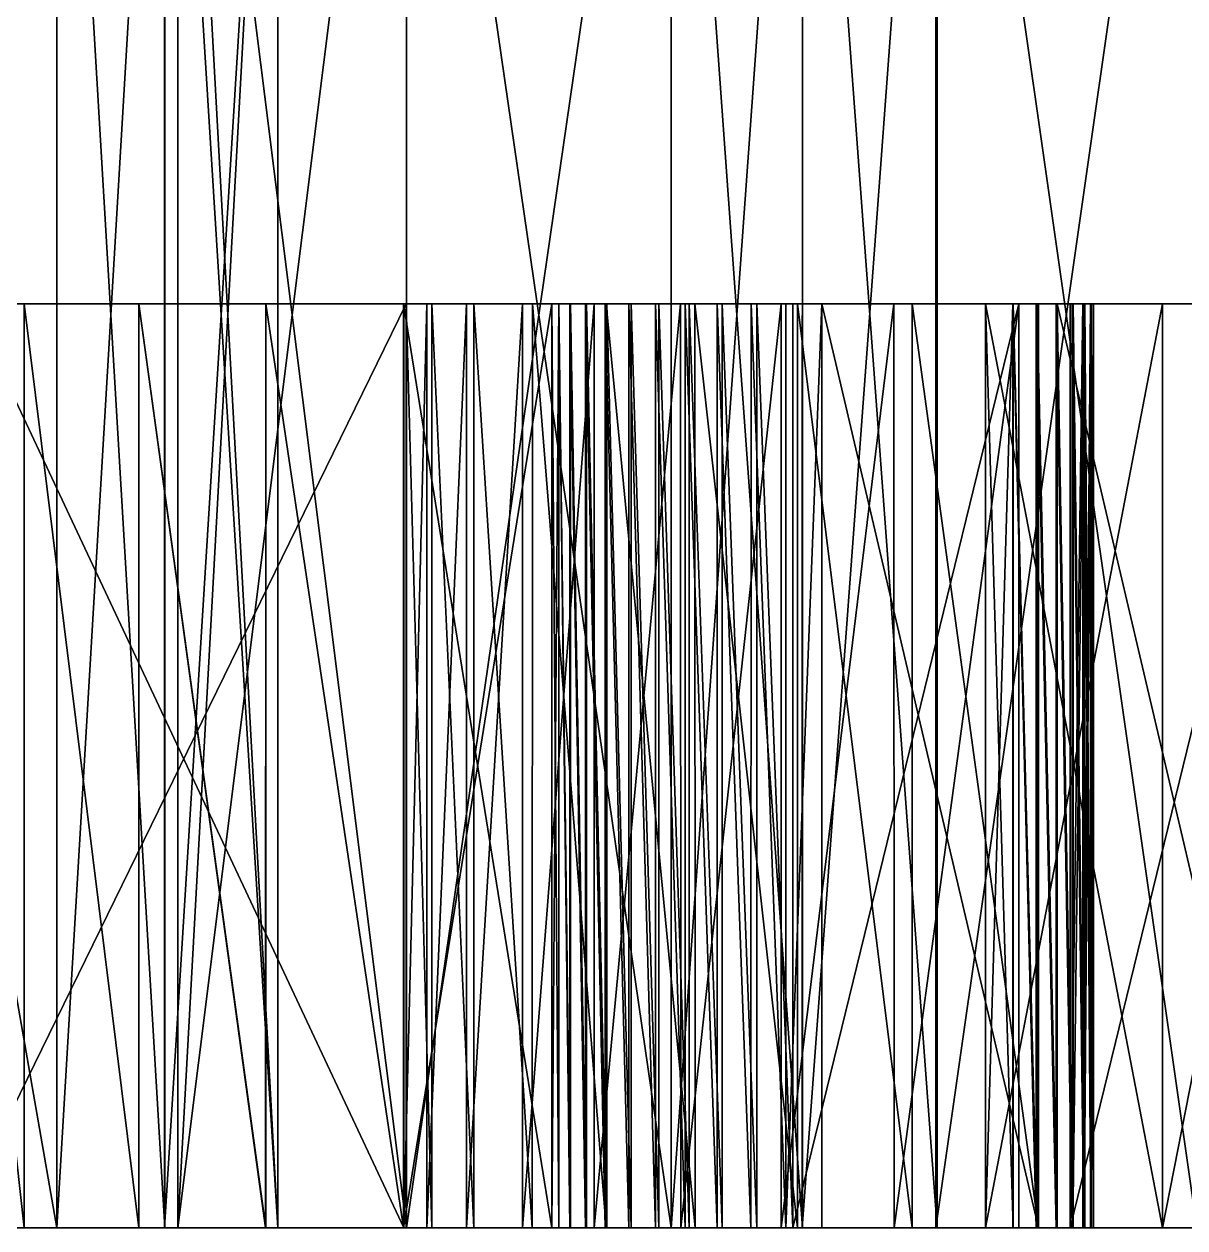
# Model space of a CAD drawing. Extents: x -30.4 to 30.4, y 0 to 22.5.
# Drawn here: x -17.34 to -6.66, y 0 to 11.07 of the extents above; entities that cross this region are included whole.
import ezdxf

# ---------------------------------------------------------------- set-up
doc = ezdxf.new("R2010")
doc.units = 0

msp = doc.modelspace()

# ---------------------------------------------------------------- linework, layer by layer
for points in [[(-19.968679, 16.799999, -18.956947), (-17.036482, 0, -17.607052), (-19.968679, 0, -18.956947)], [(-19.968679, 16.799999, -18.956947), (-17.036482, 16.799999, -17.607052), (-17.036482, 0, -17.607052)], [(-17.036482, 16.799999, 17.607052), (-19.968679, 0, 18.956947), (-17.036482, 0, 17.607052)], [(-19.968679, 16.799999, 18.956947), (-19.968679, 0, 18.956947), (-17.036482, 16.799999, 17.607052)], [(-16.04336, 16.799999, -18.516497), (-16.046408, 0, -18.513853), (-17.036482, 0, -17.607052)], [(-17.036482, 16.799999, -17.607052), (-16.04336, 16.799999, -18.516497), (-17.036482, 0, -17.607052)], [(-17.036482, 16.799999, 17.607052), (-17.036482, 0, 17.607052), (-16.041819, 0, 18.51783)], [(-16.044302, 16.799999, 18.515678), (-17.036482, 16.799999, 17.607052), (-16.041819, 0, 18.51783)], [(-15.003294, 16.799999, -19.36882), (-15.003294, 0, -19.36882), (-16.046408, 0, -18.513853)], [(-16.04336, 16.799999, -18.516497), (-15.003294, 16.799999, -19.36882), (-16.046408, 0, -18.513853)], [(-16.044302, 16.799999, 18.515678), (-16.041819, 0, 18.51783), (-15.003294, 0, 19.36882)], [(-15.003294, 16.799999, 19.36882), (-16.044302, 16.799999, 18.515678), (-15.003294, 0, 19.36882)], [(-15.922153, 16.799999, -22.463282), (-13.819018, 0, -23.814884), (-15.922153, 0, -22.463282)], [(-15.922153, 16.799999, -22.463282), (-13.819018, 16.799999, -23.814884), (-13.819018, 0, -23.814884)], [(-15.003294, 16.799999, -19.36882), (-15.922153, 0, -22.463282), (-15.003294, 0, -19.36882)], [(-15.922153, 16.799999, -22.463282), (-15.922153, 0, -22.463282), (-15.003294, 16.799999, -19.36882)], [(-15.922153, 16.799999, 22.463282), (-15.003294, 0, 19.36882), (-15.922153, 0, 22.463282)], [(-15.922153, 16.799999, 22.463282), (-15.003294, 16.799999, 19.36882), (-15.003294, 0, 19.36882)], [(-13.819018, 16.799999, 23.814884), (-15.922153, 0, 22.463282), (-13.819018, 0, 23.814884)], [(-13.819018, 16.799999, 23.814884), (-15.922153, 16.799999, 22.463282), (-15.922153, 0, 22.463282)], [(-13.819018, 16.799999, -23.814884), (-11.385904, 0, -21.693575), (-13.819018, 0, -23.814884)], [(-13.819018, 16.799999, -23.814884), (-11.385904, 16.799999, -21.693575), (-11.385904, 0, -21.693575)], [(-11.385904, 16.799999, 21.693575), (-13.819018, 0, 23.814884), (-11.385904, 0, 21.693575)], [(-13.819018, 16.799999, 23.814884), (-13.819018, 0, 23.814884), (-11.385904, 16.799999, 21.693575)], [(-10.176687, 16.799999, -22.286432), (-10.180468, 0, -22.284704), (-11.385904, 0, -21.693575)], [(-11.385904, 16.799999, -21.693575), (-10.176687, 16.799999, -22.286432), (-11.385904, 0, -21.693575)], [(-11.385904, 16.799999, 21.693575), (-11.385904, 0, 21.693575), (-10.174953, 0, 22.287224)], [(-10.177823, 16.799999, 22.285913), (-11.385904, 16.799999, 21.693575), (-10.174953, 0, 22.287224)], [(-8.938728, 16.799999, -22.811163), (-8.938728, 0, -22.811163), (-10.180468, 0, -22.284704)], [(-10.176687, 16.799999, -22.286432), (-8.938728, 16.799999, -22.811163), (-10.180468, 0, -22.284704)], [(-10.177823, 16.799999, 22.285913), (-10.174953, 0, 22.287224), (-8.938728, 0, 22.811163)], [(-8.938728, 16.799999, 22.811163), (-10.177823, 16.799999, 22.285913), (-8.938728, 0, 22.811163)], [(-8.948556, 16.799999, -26.03915), (-6.549823, 0, -26.743481), (-8.948556, 0, -26.03915)], [(-8.948556, 16.799999, -26.03915), (-6.549823, 16.799999, -26.743481), (-6.549823, 0, -26.743481)], [(-8.938728, 16.799999, -22.811163), (-8.948556, 0, -26.03915), (-8.938728, 0, -22.811163)], [(-8.948556, 16.799999, -26.03915), (-8.948556, 0, -26.03915), (-8.938728, 16.799999, -22.811163)], [(-8.948556, 16.799999, 26.03915), (-8.938728, 0, 22.811163), (-8.948556, 0, 26.03915)], [(-8.948556, 16.799999, 26.03915), (-8.938728, 16.799999, 22.811163), (-8.938728, 0, 22.811163)], [(-6.549823, 16.799999, 26.743481), (-8.948556, 0, 26.03915), (-6.549823, 0, 26.743481)], [(-6.549823, 16.799999, 26.743481), (-8.948556, 16.799999, 26.03915), (-8.948556, 0, 26.03915)], [(-20.71138, 8.5, -4.030885), (-13.267829, 8.5, -4.143723), (-13.631833, 8.5, -2.716295)], [(-20.013428, 8.5, -2.499795), (-20.71138, 8.5, -4.030885), (-13.631833, 8.5, -2.716295)], [(-20.71138, 8.5, -4.030885), (-20.307924, 8.5, -5.726514), (-13.267829, 8.5, -4.143723)], [(-20.307924, 8.5, -5.726514), (-12.75219, 8.5, -5.530843), (-13.267829, 8.5, -4.143723)], [(-20.307924, 8.5, -5.726514), (-12.093169, 8.5, -6.852567), (-12.75219, 8.5, -5.530843)], [(-20.307924, 8.5, -5.726514), (-19.763351, 8.5, -7.390268), (-12.093169, 8.5, -6.852567)], [(-20.307915, 8.5, 5.726555), (-17.980104, 8.5, 1.473101), (-13.821721, 8.5, 1.473101)], [(-19.763359, 8.5, 7.390254), (-20.307915, 8.5, 5.726555), (-13.821721, 8.5, 1.473101)], [(-19.686216, 8.5, -2.480158), (-20.013428, 8.5, -2.499795), (-13.631833, 8.5, -2.716295)], [(-19.084015, 8.5, 9.000179), (-19.763359, 8.5, 7.390254), (-13.821721, 8.5, 1.473101)], [(-19.763351, 8.5, -7.390268), (-11.298, 8.5, -8.097144), (-12.093169, 8.5, -6.852567)], [(-19.763351, 8.5, -7.390268), (-19.084019, 8.5, -9.000177), (-11.298, 8.5, -8.097144)], [(-19.362436, 8.5, -2.417206), (-19.686216, 8.5, -2.480158), (-13.631833, 8.5, -2.716295)], [(-19.362436, 8.5, -2.417206), (-13.631833, 8.5, -2.716295), (-13.843681, 8.5, -1.25)], [(-19.051735, 8.5, -2.313044), (-19.362436, 8.5, -2.417206), (-13.843681, 8.5, -1.25)], [(-19.084019, 8.5, -9.000177), (-10.37305, 8.5, -9.252328), (-11.298, 8.5, -8.097144)], [(-19.084019, 8.5, -9.000177), (-18.273149, 8.5, -10.549977), (-10.37305, 8.5, -9.252328)], [(-18.273123, 8.5, 10.550023), (-19.084015, 8.5, 9.000179), (-13.821721, 8.5, 1.473101)], [(-18.755447, 8.5, -2.168118), (-19.051735, 8.5, -2.313044), (-13.843681, 8.5, -1.25)], [(-18.482515, 8.5, -1.986554), (-18.755447, 8.5, -2.168118), (-13.843681, 8.5, -1.25)], [(-18.234337, 8.5, -1.769837), (-18.482515, 8.5, -1.986554), (-13.843681, 8.5, -1.25)], [(-18.273149, 8.5, -10.549977), (-17.337257, 0, -12.02613), (-17.336391, 8.5, -12.027152)], [(-18.273149, 8.5, -10.549977), (-9.335594, 8.5, -10.298146), (-10.37305, 8.5, -9.252328)], [(-18.273149, 8.5, -10.549977), (-8.186604, 8.5, -11.233411), (-9.335594, 8.5, -10.298146)], [(-18.273149, 8.5, -10.549977), (-17.336391, 8.5, -12.027152), (-8.186604, 8.5, -11.233411)], [(-17.336391, 8.5, 12.027157), (-17.337334, 0, 12.026021), (-18.273123, 8.5, 10.550023)], [(-18.273123, 8.5, 10.550023), (-13.586253, 8.5, 2.935788), (-13.199276, 8.5, 4.357161)], [(-17.336391, 8.5, 12.027157), (-18.273123, 8.5, 10.550023), (-13.199276, 8.5, 4.357161)], [(-18.273123, 8.5, 10.550023), (-13.821721, 8.5, 1.473101), (-13.586253, 8.5, 2.935788)], [(-18.019039, 8.5, -1.524779), (-18.234337, 8.5, -1.769837), (-13.843681, 8.5, -1.25)], [(-18.019039, 8.5, -1.524779), (-13.843681, 8.5, -1.25), (-17.834936, 8.5, -1.25)], [(-13.821721, 8.5, 1.473101), (-17.980104, 0, 1.473101), (-13.821721, 0, 1.473101)], [(-17.980104, 8.5, 1.473101), (-17.980104, 0, 1.473101), (-13.821721, 8.5, 1.473101)], [(-17.834936, 8.5, -1.25), (-13.843681, 0, -1.25), (-17.834936, 0, -1.25)], [(-13.843681, 8.5, -1.25), (-13.843681, 0, -1.25), (-17.834936, 8.5, -1.25)], [(-17.336391, 8.5, 12.027157), (-16.28163, 0, 13.420804), (-17.337334, 0, 12.026021)], [(-17.336391, 8.5, -12.027152), (-17.337257, 0, -12.02613), (-16.281509, 0, -13.420951)], [(-17.336391, 8.5, -12.027152), (-16.281509, 0, -13.420951), (-16.281828, 8.5, -13.420444)], [(-16.281836, 8.5, 13.42043), (-16.28163, 0, 13.420804), (-17.336391, 8.5, 12.027157)], [(-17.336391, 8.5, -12.027152), (-16.281828, 8.5, -13.420444), (-8.186604, 8.5, -11.233411)], [(-17.336391, 8.5, 12.027157), (-13.199276, 8.5, 4.357161), (-12.661332, 8.5, 5.735784)], [(-16.281836, 8.5, 13.42043), (-17.336391, 8.5, 12.027157), (-12.661332, 8.5, 5.735784)], [(-16.281836, 8.5, 13.42043), (-15.114572, 0, 14.722585), (-16.28163, 0, 13.420804)], [(-15.113269, 8.5, 14.723922), (-15.114572, 0, 14.722585), (-16.281836, 8.5, 13.42043)], [(-16.281836, 8.5, 13.42043), (-12.661332, 8.5, 5.735784), (-11.981082, 8.5, 7.046708)], [(-15.113269, 8.5, 14.723922), (-16.281836, 8.5, 13.42043), (-11.981082, 8.5, 7.046708)], [(-16.281828, 8.5, -13.420444), (-16.281509, 0, -13.420951), (-15.114443, 0, -14.722715)], [(-16.281828, 8.5, -13.420444), (-15.114443, 0, -14.722715), (-15.1133, 8.5, -14.723892)], [(-16.281828, 8.5, -13.420444), (-15.1133, 8.5, -14.723892), (-8.186604, 8.5, -11.233411)], [(-15.113269, 8.5, 14.723922), (-13.845968, 0, 15.921664), (-15.114572, 0, 14.722585)], [(-15.1133, 8.5, -14.723892), (-15.114443, 0, -14.722715), (-13.845879, 0, -15.921744)], [(-15.1133, 8.5, -14.723892), (-13.845879, 0, -15.921744), (-13.846571, 8.5, -15.921106)], [(-15.1133, 8.5, -14.723892), (-10.265796, 8.5, -14.834678), (-8.186604, 8.5, -11.233411)], [(-15.1133, 8.5, -14.723892), (-10.597314, 8.5, -14.893022), (-10.265796, 8.5, -14.834678)], [(-15.1133, 8.5, -14.723892), (-13.846571, 8.5, -15.921106), (-10.597314, 8.5, -14.893022)], [(-13.846539, 8.5, 15.921139), (-13.845968, 0, 15.921664), (-15.113269, 8.5, 14.723922)], [(-15.113269, 8.5, 14.723922), (-11.165945, 8.5, 8.278298), (-10.222485, 8.5, 9.418415)], [(-13.846539, 8.5, 15.921139), (-15.113269, 8.5, 14.723922), (-10.222485, 8.5, 9.418415)], [(-15.113269, 8.5, 14.723922), (-11.981082, 8.5, 7.046708), (-11.165945, 8.5, 8.278298)], [(-13.846571, 8.5, -15.921106), (-13.845879, 0, -15.921744), (-12.480989, 0, -17.012787)], [(-13.846571, 8.5, -15.921106), (-12.480989, 0, -17.012787), (-12.480989, 8.5, -17.012787)], [(-13.846571, 8.5, -15.921106), (-10.914713, 8.5, -14.993922), (-10.597314, 8.5, -14.893022)], [(-13.846571, 8.5, -15.921106), (-11.218392, 8.5, -15.137569), (-10.914713, 8.5, -14.993922)], [(-13.846571, 8.5, -15.921106), (-11.498767, 8.5, -15.319752), (-11.218392, 8.5, -15.137569)], [(-13.846571, 8.5, -15.921106), (-11.753096, 8.5, -15.53819), (-11.498767, 8.5, -15.319752)], [(-13.846571, 8.5, -15.921106), (-11.975714, 8.5, -15.788893), (-11.753096, 8.5, -15.53819)], [(-13.846571, 8.5, -15.921106), (-12.162473, 8.5, -16.066137), (-11.975714, 8.5, -15.788893)], [(-13.846571, 8.5, -15.921106), (-12.31103, 8.5, -16.367172), (-12.162473, 8.5, -16.066137)], [(-13.846571, 8.5, -15.921106), (-12.417138, 8.5, -16.68259), (-12.31103, 8.5, -16.367172)], [(-13.846571, 8.5, -15.921106), (-12.480989, 8.5, -17.012787), (-12.417138, 8.5, -16.68259)], [(-12.480989, 8.5, 17.012787), (-13.845968, 0, 15.921664), (-13.846539, 8.5, 15.921139)], [(-13.846539, 8.5, 15.921139), (-10.222485, 8.5, 9.418415), (-9.168297, 8.5, 10.447366)], [(-12.171599, 8.5, 16.082239), (-13.846539, 8.5, 15.921139), (-9.168297, 8.5, 10.447366)], [(-12.418506, 8.5, 16.688049), (-12.480989, 8.5, 17.012787), (-13.846539, 8.5, 15.921139)], [(-12.315713, 8.5, 16.37851), (-12.418506, 8.5, 16.688049), (-13.846539, 8.5, 15.921139)], [(-12.171599, 8.5, 16.082239), (-12.315713, 8.5, 16.37851), (-13.846539, 8.5, 15.921139)], [(-12.480989, 8.5, 17.012787), (-12.480989, 0, 17.012787), (-13.845968, 0, 15.921664)], [(-13.631833, 8.5, -2.716295), (-13.63238, 0, -2.714238), (-13.843681, 0, -1.25)], [(-13.631833, 8.5, -2.716295), (-13.843681, 0, -1.25), (-13.843681, 8.5, -1.25)], [(-13.821721, 8.5, 1.473101), (-13.821721, 0, 1.473101), (-13.586833, 0, 2.933741)], [(-13.821721, 8.5, 1.473101), (-13.586833, 0, 2.933741), (-13.586253, 8.5, 2.935788)], [(-13.267829, 8.5, -4.143723), (-13.26753, 0, -4.144754), (-13.63238, 0, -2.714238)], [(-13.267829, 8.5, -4.143723), (-13.63238, 0, -2.714238), (-13.631833, 8.5, -2.716295)], [(-13.586253, 8.5, 2.935788), (-13.586833, 0, 2.933741), (-13.19896, 0, 4.358186)], [(-13.586253, 8.5, 2.935788), (-13.19896, 0, 4.358186), (-13.199276, 8.5, 4.357161)], [(-12.75219, 8.5, -5.530843), (-13.26753, 0, -4.144754), (-13.267829, 8.5, -4.143723)], [(-12.75219, 8.5, -5.530843), (-12.752789, 0, -5.529405), (-13.26753, 0, -4.144754)], [(-13.199276, 8.5, 4.357161), (-13.19896, 0, 4.358186), (-12.661955, 0, 5.734355)], [(-13.199276, 8.5, 4.357161), (-12.661955, 0, 5.734355), (-12.661332, 8.5, 5.735784)], [(-12.093169, 8.5, -6.852567), (-12.093407, 0, -6.852702), (-12.752789, 0, -5.529405)], [(-12.093169, 8.5, -6.852567), (-12.752789, 0, -5.529405), (-12.75219, 8.5, -5.530843)], [(-12.661332, 8.5, 5.735784), (-12.661955, 0, 5.734355), (-11.981317, 0, 7.046846)], [(-12.661332, 8.5, 5.735784), (-11.981317, 0, 7.046846), (-11.981082, 8.5, 7.046708)], [(-12.480989, 8.5, -17.012787), (-12.480989, 0, -17.012787), (-12.41714, 0, -16.682596)], [(-12.480989, 8.5, -17.012787), (-12.41714, 0, -16.682596), (-12.417138, 8.5, -16.68259)], [(-12.418506, 8.5, 16.688049), (-12.418577, 0, 16.688303), (-12.480989, 0, 17.012787)], [(-12.418506, 8.5, 16.688049), (-12.480989, 0, 17.012787), (-12.480989, 8.5, 17.012787)], [(-12.418506, 8.5, 16.688049), (-12.315895, 0, 16.37896), (-12.418577, 0, 16.688303)], [(-12.315713, 8.5, 16.37851), (-12.315895, 0, 16.37896), (-12.418506, 8.5, 16.688049)], [(-12.417138, 8.5, -16.68259), (-12.41714, 0, -16.682596), (-12.311032, 0, -16.367178)], [(-12.417138, 8.5, -16.68259), (-12.311032, 0, -16.367178), (-12.31103, 8.5, -16.367172)], [(-12.315713, 8.5, 16.37851), (-12.171953, 0, 16.082844), (-12.315895, 0, 16.37896)], [(-12.171599, 8.5, 16.082239), (-12.171953, 0, 16.082844), (-12.315713, 8.5, 16.37851)], [(-12.31103, 8.5, -16.367172), (-12.311032, 0, -16.367178), (-12.162473, 0, -16.066139)], [(-12.31103, 8.5, -16.367172), (-12.162473, 0, -16.066139), (-12.162473, 8.5, -16.066137)], [(-12.171599, 8.5, 16.082239), (-11.991467, 0, 15.809327), (-12.171953, 0, 16.082844)], [(-11.990988, 8.5, 15.808684), (-11.991467, 0, 15.809327), (-12.171599, 8.5, 16.082239)], [(-11.990988, 8.5, 15.808684), (-12.171599, 8.5, 16.082239), (-9.168297, 8.5, 10.447366)], [(-12.162473, 8.5, -16.066137), (-12.162473, 0, -16.066139), (-11.975713, 0, -15.788891)], [(-12.162473, 8.5, -16.066137), (-11.975713, 0, -15.788891), (-11.975714, 8.5, -15.788893)], [(-11.298, 8.5, -8.097144), (-11.297075, 0, -8.098397), (-12.093407, 0, -6.852702)], [(-11.298, 8.5, -8.097144), (-12.093407, 0, -6.852702), (-12.093169, 8.5, -6.852567)], [(-11.990988, 8.5, 15.808684), (-11.775105, 0, 15.560294), (-11.991467, 0, 15.809327)], [(-11.774579, 8.5, 15.559758), (-11.775105, 0, 15.560294), (-11.990988, 8.5, 15.808684)], [(-11.774579, 8.5, 15.559758), (-11.990988, 8.5, 15.808684), (-9.168297, 8.5, 10.447366)], [(-11.981082, 8.5, 7.046708), (-11.981317, 0, 7.046846), (-11.165, 0, 8.279537)], [(-11.981082, 8.5, 7.046708), (-11.165, 0, 8.279537), (-11.165945, 8.5, 8.278298)], [(-11.975714, 8.5, -15.788893), (-11.975713, 0, -15.788891), (-11.753093, 0, -15.538188)], [(-11.975714, 8.5, -15.788893), (-11.753093, 0, -15.538188), (-11.753096, 8.5, -15.53819)], [(-11.774579, 8.5, 15.559758), (-11.529568, 0, 15.343187), (-11.775105, 0, 15.560294)], [(-11.529022, 8.5, 15.342765), (-11.529568, 0, 15.343187), (-11.774579, 8.5, 15.559758)], [(-11.774579, 8.5, 15.559758), (-9.168297, 8.5, 10.447366), (-8.004373, 8.5, 11.363979)], [(-11.529022, 8.5, 15.342765), (-11.774579, 8.5, 15.559758), (-8.004373, 8.5, 11.363979)], [(-11.753096, 8.5, -15.53819), (-11.753093, 0, -15.538188), (-11.498764, 0, -15.31975)], [(-11.753096, 8.5, -15.53819), (-11.498764, 0, -15.31975), (-11.498767, 8.5, -15.319752)], [(-11.529022, 8.5, 15.342765), (-11.255909, 0, 15.158947), (-11.529568, 0, 15.343187)], [(-11.255369, 8.5, 15.158635), (-11.255909, 0, 15.158947), (-11.529022, 8.5, 15.342765)], [(-11.255369, 8.5, 15.158635), (-11.529022, 8.5, 15.342765), (-8.004373, 8.5, 11.363979)], [(-11.498767, 8.5, -15.319752), (-11.498764, 0, -15.31975), (-11.21839, 0, -15.137568)], [(-11.498767, 8.5, -15.319752), (-11.21839, 0, -15.137568), (-11.218392, 8.5, -15.137569)], [(-10.37305, 8.5, -9.252328), (-11.297075, 0, -8.098397), (-11.298, 8.5, -8.097144)], [(-10.37305, 8.5, -9.252328), (-10.37378, 0, -9.251542), (-11.297075, 0, -8.098397)], [(-11.255369, 8.5, 15.158635), (-10.962151, 0, 15.013254), (-11.255909, 0, 15.158947)], [(-10.961664, 8.5, 15.013052), (-10.962151, 0, 15.013254), (-11.255369, 8.5, 15.158635)], [(-10.961664, 8.5, 15.013052), (-11.255369, 8.5, 15.158635), (-8.004373, 8.5, 11.363979)], [(-11.218392, 8.5, -15.137569), (-11.21839, 0, -15.137568), (-10.91471, 0, -14.993921)], [(-11.218392, 8.5, -15.137569), (-10.91471, 0, -14.993921), (-10.914713, 8.5, -14.993922)], [(-11.165945, 8.5, 8.278298), (-11.165, 0, 8.279537), (-10.223228, 0, 9.417642)], [(-11.165945, 8.5, 8.278298), (-10.223228, 0, 9.417642), (-10.222485, 8.5, 9.418415)], [(-10.961664, 8.5, 15.013052), (-10.650277, 0, 14.906583), (-10.962151, 0, 15.013254)], [(-10.649893, 8.5, 14.906481), (-10.650277, 0, 14.906583), (-10.961664, 8.5, 15.013052)], [(-10.649893, 8.5, 14.906481), (-10.961664, 8.5, 15.013052), (-8.004373, 8.5, 11.363979)], [(-10.914713, 8.5, -14.993922), (-10.91471, 0, -14.993921), (-10.597313, 0, -14.893021)], [(-10.914713, 8.5, -14.993922), (-10.597313, 0, -14.893021), (-10.597314, 8.5, -14.893022)], [(-10.649893, 8.5, 14.906481), (-10.330238, 0, 14.842591), (-10.650277, 0, 14.906583)], [(-10.330017, 8.5, 14.842555), (-10.330238, 0, 14.842591), (-10.649893, 8.5, 14.906481)], [(-10.330017, 8.5, 14.842555), (-10.649893, 8.5, 14.906481), (-8.004373, 8.5, 11.363979)], [(-10.597314, 8.5, -14.893022), (-10.597313, 0, -14.893021), (-10.265796, 0, -14.834678)], [(-10.597314, 8.5, -14.893022), (-10.265796, 0, -14.834678), (-10.265796, 8.5, -14.834678)], [(-9.335594, 8.5, -10.298146), (-9.33411, 0, -10.299672), (-10.37378, 0, -9.251542)], [(-9.335594, 8.5, -10.298146), (-10.37378, 0, -9.251542), (-10.37305, 8.5, -9.252328)], [(-10, 8.5, 14.820508), (-10, 0, 14.820508), (-10.330238, 0, 14.842591)], [(-10.330017, 8.5, 14.842555), (-10, 8.5, 14.820508), (-10.330238, 0, 14.842591)], [(-10.330017, 8.5, 14.842555), (-8.004373, 8.5, 11.363979), (-10, 8.5, 14.820508)], [(-8.186604, 8.5, -11.233411), (-10.265796, 0, -14.834678), (-8.186604, 0, -11.233411)], [(-10.265796, 8.5, -14.834678), (-10.265796, 0, -14.834678), (-8.186604, 8.5, -11.233411)], [(-10.222485, 8.5, 9.418415), (-10.223228, 0, 9.417642), (-9.166789, 0, 10.448868)], [(-10.222485, 8.5, 9.418415), (-9.166789, 0, 10.448868), (-9.168297, 8.5, 10.447366)], [(-10, 8.5, 14.820508), (-8.004373, 0, 11.363979), (-10, 0, 14.820508)], [(-8.004373, 8.5, 11.363979), (-8.004373, 0, 11.363979), (-10, 8.5, 14.820508)], [(-8.186604, 8.5, -11.233411), (-9.33411, 0, -10.299672), (-9.335594, 8.5, -10.298146)], [(-8.186604, 8.5, -11.233411), (-8.186604, 0, -11.233411), (-9.33411, 0, -10.299672)], [(-9.168297, 8.5, 10.447366), (-9.166789, 0, 10.448868), (-8.004373, 0, 11.363979)], [(-9.168297, 8.5, 10.447366), (-8.004373, 0, 11.363979), (-8.004373, 8.5, 11.363979)], [(-8.243022, 8.5, -19.098766), (-8.243205, 0, -19.098955), (-8.493011, 0, -19.315247)], [(-8.493011, 8.5, -19.315247), (-8.493011, 0, -19.315247), (-6.865582, 0, -19.951792)], [(-8.243022, 8.5, -19.098766), (-8.493011, 0, -19.315247), (-8.493011, 8.5, -19.315247)], [(-8.493011, 8.5, -19.315247), (-6.865582, 0, -19.951792), (-6.864841, 8.5, -19.952023)], [(-6.864797, 8.5, 19.952036), (-6.865695, 0, 19.951756), (-8.493011, 0, 19.315247)], [(-8.493011, 8.5, 19.315247), (-8.493011, 0, 19.315247), (-8.238982, 0, 19.094856)], [(-6.864797, 8.5, 19.952036), (-8.493011, 0, 19.315247), (-8.493011, 8.5, 19.315247)], [(-8.493011, 8.5, 19.315247), (-8.238982, 0, 19.094856), (-8.238978, 8.5, 19.094852)], [(-8.243022, 8.5, -19.098766), (-8.493011, 8.5, -19.315247), (-6.864841, 8.5, -19.952023)], [(-6.864797, 8.5, 19.952036), (-8.493011, 8.5, 19.315247), (-8.238978, 8.5, 19.094852)], [(-8.243022, 8.5, -19.098766), (-8.026648, 0, -18.855358), (-8.243205, 0, -19.098955)], [(-8.026349, 8.5, -18.854975), (-8.026648, 0, -18.855358), (-8.243022, 8.5, -19.098766)], [(-8.026349, 8.5, -18.854975), (-8.243022, 8.5, -19.098766), (-6.864841, 8.5, -19.952023)], [(-8.238978, 8.5, 19.094852), (-8.238982, 0, 19.094856), (-8.018876, 0, 18.845255)], [(-8.238978, 8.5, 19.094852), (-8.018876, 0, 18.845255), (-8.018872, 8.5, 18.845251)], [(-6.864797, 8.5, 19.952036), (-8.238978, 8.5, 19.094852), (-8.018872, 8.5, 18.845251)], [(-8.026349, 8.5, -18.854975), (-7.842175, 0, -18.582644), (-8.026648, 0, -18.855358)], [(-7.841828, 8.5, -18.582035), (-7.842175, 0, -18.582644), (-8.026349, 8.5, -18.854975)], [(-7.841828, 8.5, -18.582035), (-8.026349, 8.5, -18.854975), (-6.864841, 8.5, -19.952023)], [(-8.018872, 8.5, 18.845251), (-8.018876, 0, 18.845255), (-7.832448, 0, 18.56608)], [(-8.018872, 8.5, 18.845251), (-7.832448, 0, 18.56608), (-7.832448, 8.5, 18.56608)], [(-6.864797, 8.5, 19.952036), (-8.018872, 8.5, 18.845251), (-7.832448, 8.5, 18.56608)], [(-7.841828, 8.5, -18.582035), (-7.695545, 0, -18.289577), (-7.842175, 0, -18.582644)], [(-7.695229, 8.5, -18.288841), (-7.695545, 0, -18.289577), (-7.841828, 8.5, -18.582035)], [(-7.841828, 8.5, -18.582035), (-6.864841, 8.5, -19.952023), (-4.463536, 8.5, -13.163661)], [(-7.695229, 8.5, -18.288841), (-7.841828, 8.5, -18.582035), (-4.463536, 8.5, -13.163661)], [(-7.834937, 8.5, -16.070509), (-5.839309, 0, -12.613979), (-7.834937, 0, -16.070509)], [(-5.839309, 8.5, -12.613979), (-5.839309, 0, -12.613979), (-7.834937, 8.5, -16.070509)], [(-7.834937, 8.5, -16.070509), (-7.834937, 0, -16.070509), (-7.688942, 0, -16.367544)], [(-7.689022, 8.5, -16.367334), (-7.834937, 8.5, -16.070509), (-7.688942, 0, -16.367544)], [(-7.689022, 8.5, -16.367334), (-5.839309, 8.5, -12.613979), (-7.834937, 8.5, -16.070509)], [(-7.832448, 8.5, 18.56608), (-7.832448, 0, 18.56608), (-7.685724, 0, 18.265717)], [(-7.832448, 8.5, 18.56608), (-7.685724, 0, 18.265717), (-7.685725, 8.5, 18.265718)], [(-6.864797, 8.5, 19.952036), (-7.832448, 8.5, 18.56608), (-7.685725, 8.5, 18.265718)], [(-7.599078, 8.5, 16.624054), (-7.599078, 0, 16.624052), (-7.71431, 0, 16.307777)], [(-5.635118, 8.5, 12.706511), (-7.71431, 0, 16.307777), (-5.635118, 0, 12.706511)], [(-7.71431, 8.5, 16.307777), (-7.71431, 0, 16.307777), (-5.635118, 8.5, 12.706511)], [(-7.599078, 8.5, 16.624054), (-7.71431, 0, 16.307777), (-7.71431, 8.5, 16.307777)], [(-5.194615, 8.5, 20.450447), (-7.71431, 8.5, 16.307777), (-5.635118, 8.5, 12.706511)], [(-5.194615, 8.5, 20.450447), (-7.599078, 8.5, 16.624054), (-7.71431, 8.5, 16.307777)], [(-7.695229, 8.5, -18.288841), (-7.588057, 0, -17.977688), (-7.695545, 0, -18.289577)], [(-7.587856, 8.5, -17.976963), (-7.588057, 0, -17.977688), (-7.695229, 8.5, -18.288841)], [(-7.587856, 8.5, -17.976963), (-7.695229, 8.5, -18.288841), (-4.463536, 8.5, -13.163661)], [(-7.689022, 8.5, -16.367334), (-7.688942, 0, -16.367544), (-7.584445, 8.5, -16.676319)], [(-7.689022, 8.5, -16.367334), (-7.584445, 8.5, -16.676319), (-5.839309, 8.5, -12.613979)], [(-7.584445, 8.5, -16.676319), (-7.688942, 0, -16.367544), (-7.584341, 0, -16.676702)], [(-7.685725, 8.5, 18.265718), (-7.685724, 0, 18.265717), (-7.579919, 0, 17.947571)], [(-7.685725, 8.5, 18.265718), (-7.579919, 0, 17.947571), (-7.57992, 8.5, 17.947575)], [(-6.864797, 8.5, 19.952036), (-7.685725, 8.5, 18.265718), (-7.57992, 8.5, 17.947575)], [(-7.527761, 8.5, 16.949379), (-7.527761, 0, 16.949377), (-7.599078, 0, 16.624052)], [(-7.527761, 8.5, 16.949379), (-7.599078, 0, 16.624052), (-7.599078, 8.5, 16.624054)], [(-6.864797, 8.5, 19.952036), (-7.527761, 8.5, 16.949379), (-7.599078, 8.5, 16.624054)], [(-5.194615, 8.5, 20.450447), (-6.864797, 8.5, 19.952036), (-7.599078, 8.5, 16.624054)], [(-7.587856, 8.5, -17.976963), (-7.522806, 0, -17.656492), (-7.588057, 0, -17.977688)], [(-7.522713, 8.5, -17.655807), (-7.522806, 0, -17.656492), (-7.587856, 8.5, -17.976963)], [(-7.587856, 8.5, -17.976963), (-4.463536, 8.5, -13.163661), (-5.839309, 8.5, -12.613979)], [(-7.522713, 8.5, -17.655807), (-7.587856, 8.5, -17.976963), (-5.839309, 8.5, -12.613979)], [(-7.584445, 8.5, -16.676319), (-7.584341, 0, -16.676702), (-7.520852, 8.5, -16.999605)], [(-7.584445, 8.5, -16.676319), (-7.520852, 8.5, -16.999605), (-5.839309, 8.5, -12.613979)], [(-7.520852, 8.5, -16.999605), (-7.584341, 0, -16.676702), (-7.520785, 0, -17.000128)], [(-7.57992, 8.5, 17.947575), (-7.579919, 0, 17.947571), (-7.51791, 0, 17.618097)], [(-7.57992, 8.5, 17.947575), (-7.51791, 0, 17.618097), (-7.51791, 8.5, 17.618099)], [(-6.864797, 8.5, 19.952036), (-7.57992, 8.5, 17.947575), (-7.51791, 8.5, 17.618099)], [(-7.500323, 8.5, 17.284197), (-7.500323, 0, 17.284195), (-7.527761, 0, 16.949377)], [(-7.500323, 8.5, 17.284197), (-7.527761, 0, 16.949377), (-7.527761, 8.5, 16.949379)], [(-6.864797, 8.5, 19.952036), (-7.500323, 8.5, 17.284197), (-7.527761, 8.5, 16.949379)], [(-7.522713, 8.5, -17.655807), (-7.500079, 0, -17.327375), (-7.522806, 0, -17.656492)], [(-7.500078, 8.5, -17.326754), (-7.500079, 0, -17.327375), (-7.522713, 8.5, -17.655807)], [(-7.500078, 8.5, -17.326754), (-7.522713, 8.5, -17.655807), (-5.839309, 8.5, -12.613979)], [(-7.520852, 8.5, -16.999605), (-7.520785, 0, -17.000128), (-7.500078, 8.5, -17.326754)], [(-7.520852, 8.5, -16.999605), (-7.500078, 8.5, -17.326754), (-5.839309, 8.5, -12.613979)], [(-7.500078, 8.5, -17.326754), (-7.520785, 0, -17.000128), (-7.500079, 0, -17.327375)], [(-7.51791, 8.5, 17.618099), (-7.51791, 0, 17.618097), (-7.500323, 0, 17.284195)], [(-7.51791, 8.5, 17.618099), (-7.500323, 0, 17.284195), (-7.500323, 8.5, 17.284197)], [(-6.864797, 8.5, 19.952036), (-7.51791, 8.5, 17.618099), (-7.500323, 8.5, 17.284197)], [(-5.194615, 8.5, 20.450447), (-5.193024, 0, 20.45085), (-6.865695, 0, 19.951756)], [(-5.194615, 8.5, 20.450447), (-6.865695, 0, 19.951756), (-6.864797, 8.5, 19.952036)], [(-5.194656, 8.5, -20.450436), (-6.865582, 0, -19.951792), (-5.192847, 0, -20.450895)], [(-6.864841, 8.5, -19.952023), (-6.865582, 0, -19.951792), (-5.194656, 8.5, -20.450436)], [(-6.864841, 8.5, -19.952023), (-3.045345, 8.5, -13.562139), (-4.463536, 8.5, -13.163661)], [(-6.864841, 8.5, -19.952023), (-5.194656, 8.5, -20.450436), (-3.045345, 8.5, -13.562139)], [(-5, 0), (-24.5, 0, 0.003042), (-24.463045, 0, -1.345146)], [(-4.81873, 0, 1.333581), (-24.463045, 0, 1.345146), (-24.5, 0, 0.003042)], [(-4.897601, 0, 1.006642), (-4.81873, 0, 1.333581), (-24.5, 0, 0.003042)], [(-4.954157, 0, 0.673785), (-4.897601, 0, 1.006642), (-24.5, 0, 0.003042)], [(-4.988456, 0, 0.336717), (-4.954157, 0, 0.673785), (-24.5, 0, 0.003042)], [(-5, 0), (-4.988456, 0, 0.336717), (-24.5, 0, 0.003042)], [(-4.988456, 0, -0.336717), (-5, 0), (-24.463045, 0, -1.345146)], [(-4.954157, 0, -0.673785), (-4.988456, 0, -0.336717), (-24.463045, 0, -1.345146)], [(-4.897601, 0, -1.006642), (-4.954157, 0, -0.673785), (-24.463045, 0, -1.345146)], [(-17.834936, 0, -1.25), (-4.897601, 0, -1.006642), (-24.463045, 0, -1.345146)], [(-13.821721, 0, 1.473101), (-24.463045, 0, 1.345146), (-4.81873, 0, 1.333581)], [(-13.821721, 0, 1.473101), (-17.980104, 0, 1.473101), (-24.463045, 0, 1.345146)], [(-21.605831, 0, -17.067572), (-19.968679, 0, -18.956947), (-17.036482, 0, -17.607052)], [(-7.500079, 0, -17.327375), (-21.605831, 0, -17.067572), (-17.036482, 0, -17.607052)], [(-15.114443, 0, -14.722715), (-19.852383, 0, -14.357329), (-21.605831, 0, -17.067572)], [(-7.500079, 0, -17.327375), (-7.520785, 0, -17.000128), (-21.605831, 0, -17.067572)], [(-12.480989, 0, -17.012787), (-21.605831, 0, -17.067572), (-7.520785, 0, -17.000128)], [(-13.845879, 0, -15.921744), (-15.114443, 0, -14.722715), (-21.605831, 0, -17.067572)], [(-12.480989, 0, -17.012787), (-13.845879, 0, -15.921744), (-21.605831, 0, -17.067572)], [(-12.480989, 0, 17.012787), (-21.605831, 0, 17.067572), (-19.852383, 0, 14.357329)], [(-17.036482, 0, 17.607052), (-19.968679, 0, 18.956947), (-21.605831, 0, 17.067572)], [(-7.500323, 0, 17.284195), (-17.036482, 0, 17.607052), (-21.605831, 0, 17.067572)], [(-7.500323, 0, 17.284195), (-21.605831, 0, 17.067572), (-12.480989, 0, 17.012787)], [(-16.28163, 0, 13.420804), (-20.609079, 0, 13.248239), (-21.306864, 0, 12.094112)], [(-17.337334, 0, 12.026021), (-16.28163, 0, 13.420804), (-21.306864, 0, 12.094112)], [(-16.281509, 0, -13.420951), (-20.612368, 0, -13.243124), (-19.852383, 0, -14.357329)], [(-16.281509, 0, -13.420951), (-17.337257, 0, -12.02613), (-20.612368, 0, -13.243124)], [(-16.28163, 0, 13.420804), (-19.852383, 0, 14.357329), (-20.609079, 0, 13.248239)], [(-15.114443, 0, -14.722715), (-16.281509, 0, -13.420951), (-19.852383, 0, -14.357329)], [(-13.845968, 0, 15.921664), (-12.480989, 0, 17.012787), (-19.852383, 0, 14.357329)], [(-15.114572, 0, 14.722585), (-13.845968, 0, 15.921664), (-19.852383, 0, 14.357329)], [(-16.28163, 0, 13.420804), (-15.114572, 0, 14.722585), (-19.852383, 0, 14.357329)], [(-17.834936, 0, -1.25), (-13.843681, 0, -1.25), (-4.897601, 0, -1.006642)], [(-7.522806, 0, -17.656492), (-17.036482, 0, -17.607052), (-16.046408, 0, -18.513853)], [(-7.522806, 0, -17.656492), (-7.500079, 0, -17.327375), (-17.036482, 0, -17.607052)], [(-7.685724, 0, 18.265717), (-16.041819, 0, 18.51783), (-17.036482, 0, 17.607052)], [(-7.579919, 0, 17.947571), (-7.685724, 0, 18.265717), (-17.036482, 0, 17.607052)], [(-7.51791, 0, 17.618097), (-7.579919, 0, 17.947571), (-17.036482, 0, 17.607052)], [(-7.500323, 0, 17.284195), (-7.51791, 0, 17.618097), (-17.036482, 0, 17.607052)], [(-7.842175, 0, -18.582644), (-16.046408, 0, -18.513853), (-15.003294, 0, -19.36882)], [(-7.588057, 0, -17.977688), (-7.522806, 0, -17.656492), (-16.046408, 0, -18.513853)], [(-7.695545, 0, -18.289577), (-7.588057, 0, -17.977688), (-16.046408, 0, -18.513853)], [(-7.842175, 0, -18.582644), (-7.695545, 0, -18.289577), (-16.046408, 0, -18.513853)], [(-8.493011, 0, 19.315247), (-15.003294, 0, 19.36882), (-16.041819, 0, 18.51783)], [(-8.238982, 0, 19.094856), (-8.493011, 0, 19.315247), (-16.041819, 0, 18.51783)], [(-8.018876, 0, 18.845255), (-8.238982, 0, 19.094856), (-16.041819, 0, 18.51783)], [(-7.832448, 0, 18.56608), (-8.018876, 0, 18.845255), (-16.041819, 0, 18.51783)], [(-7.685724, 0, 18.265717), (-7.832448, 0, 18.56608), (-16.041819, 0, 18.51783)], [(-15.922153, 0, -22.463282), (-13.819018, 0, -23.814884), (-11.385904, 0, -21.693575)], [(-5.192847, 0, -20.450895), (-15.922153, 0, -22.463282), (-11.385904, 0, -21.693575)], [(-6.865582, 0, -19.951792), (-15.003294, 0, -19.36882), (-15.922153, 0, -22.463282)], [(-5.192847, 0, -20.450895), (-6.865582, 0, -19.951792), (-15.922153, 0, -22.463282)], [(-11.385904, 0, 21.693575), (-15.922153, 0, 22.463282), (-15.003294, 0, 19.36882)], [(-11.385904, 0, 21.693575), (-13.819018, 0, 23.814884), (-15.922153, 0, 22.463282)], [(-8.026648, 0, -18.855358), (-7.842175, 0, -18.582644), (-15.003294, 0, -19.36882)], [(-8.243205, 0, -19.098955), (-8.026648, 0, -18.855358), (-15.003294, 0, -19.36882)], [(-8.493011, 0, -19.315247), (-8.243205, 0, -19.098955), (-15.003294, 0, -19.36882)], [(-6.865582, 0, -19.951792), (-8.493011, 0, -19.315247), (-15.003294, 0, -19.36882)], [(-3.48213, 0, 20.810675), (-11.385904, 0, 21.693575), (-15.003294, 0, 19.36882)], [(-5.193024, 0, 20.45085), (-3.48213, 0, 20.810675), (-15.003294, 0, 19.36882)], [(-6.865695, 0, 19.951756), (-5.193024, 0, 20.45085), (-15.003294, 0, 19.36882)], [(-8.493011, 0, 19.315247), (-6.865695, 0, 19.951756), (-15.003294, 0, 19.36882)], [(-13.843681, 0, -1.25), (-4.81873, 0, -1.333581), (-4.897601, 0, -1.006642)], [(-13.63238, 0, -2.714238), (-4.81873, 0, -1.333581), (-13.843681, 0, -1.25)], [(-13.821721, 0, 1.473101), (-4.287524, 0, 2.571867), (-4.103745, 0, 2.856236)], [(-13.586833, 0, 2.933741), (-13.821721, 0, 1.473101), (-4.103745, 0, 2.856236)], [(-13.821721, 0, 1.473101), (-4.451811, 0, 2.276084), (-4.287524, 0, 2.571867)], [(-13.821721, 0, 1.473101), (-4.594679, 0, 1.971875), (-4.451811, 0, 2.276084)], [(-13.821721, 0, 1.473101), (-4.717285, 0, 1.656691), (-4.594679, 0, 1.971875)], [(-13.821721, 0, 1.473101), (-4.81873, 0, 1.333581), (-4.717285, 0, 1.656691)], [(-13.63238, 0, -2.714238), (-4.717285, 0, -1.656691), (-4.81873, 0, -1.333581)], [(-13.63238, 0, -2.714238), (-4.594679, 0, -1.971875), (-4.717285, 0, -1.656691)], [(-13.63238, 0, -2.714238), (-4.451811, 0, -2.276084), (-4.594679, 0, -1.971875)], [(-13.63238, 0, -2.714238), (-4.287524, 0, -2.571867), (-4.451811, 0, -2.276084)], [(-13.63238, 0, -2.714238), (-4.103745, 0, -2.856236), (-4.287524, 0, -2.571867)], [(-13.63238, 0, -2.714238), (-13.26753, 0, -4.144754), (-4.103745, 0, -2.856236)], [(-13.586833, 0, 2.933741), (-2.92665, 0, 4.053718), (-2.645324, 0, 4.242644)], [(-13.19896, 0, 4.358186), (-13.586833, 0, 2.933741), (-2.645324, 0, 4.242644)], [(-13.586833, 0, 2.933741), (-3.193371, 0, 3.847383), (-2.92665, 0, 4.053718)], [(-13.586833, 0, 2.933741), (-3.444962, 0, 3.6236), (-3.193371, 0, 3.847383)], [(-13.586833, 0, 2.933741), (-3.682416, 0, 3.381916), (-3.444962, 0, 3.6236)], [(-13.586833, 0, 2.933741), (-3.902576, 0, 3.125633), (-3.682416, 0, 3.381916)], [(-13.586833, 0, 2.933741), (-4.103745, 0, 2.856236), (-3.902576, 0, 3.125633)], [(-13.26753, 0, -4.144754), (-3.902576, 0, -3.125633), (-4.103745, 0, -2.856236)], [(-13.26753, 0, -4.144754), (-3.682416, 0, -3.381916), (-3.902576, 0, -3.125633)], [(-13.26753, 0, -4.144754), (-3.444962, 0, -3.6236), (-3.682416, 0, -3.381916)], [(-13.26753, 0, -4.144754), (-3.193371, 0, -3.847383), (-3.444962, 0, -3.6236)], [(-13.26753, 0, -4.144754), (-2.92665, 0, -4.053718), (-3.193371, 0, -3.847383)], [(-13.26753, 0, -4.144754), (-2.645324, 0, -4.242644), (-2.92665, 0, -4.053718)], [(-13.26753, 0, -4.144754), (-12.752789, 0, -5.529405), (-2.645324, 0, -4.242644)], [(-13.19896, 0, 4.358186), (-0.422641, 0, 4.982004), (-0.086924, 0, 4.999198)], [(-12.661955, 0, 5.734355), (-13.19896, 0, 4.358186), (-0.086924, 0, 4.999198)], [(-13.19896, 0, 4.358186), (-0.758747, 0, 4.941827), (-0.422641, 0, 4.982004)], [(-13.19896, 0, 4.358186), (-1.091424, 0, 4.879323), (-0.758747, 0, 4.941827)], [(-13.19896, 0, 4.358186), (-1.416836, 0, 4.795009), (-1.091424, 0, 4.879323)], [(-13.19896, 0, 4.358186), (-1.737549, 0, 4.68811), (-1.416836, 0, 4.795009)], [(-13.19896, 0, 4.358186), (-2.05107, 0, 4.559773), (-1.737549, 0, 4.68811)], [(-13.19896, 0, 4.358186), (-2.353217, 0, 4.411608), (-2.05107, 0, 4.559773)], [(-13.19896, 0, 4.358186), (-2.645324, 0, 4.242644), (-2.353217, 0, 4.411608)], [(-12.752789, 0, -5.529405), (-2.353217, 0, -4.411608), (-2.645324, 0, -4.242644)], [(-12.752789, 0, -5.529405), (-2.05107, 0, -4.559773), (-2.353217, 0, -4.411608)], [(-12.752789, 0, -5.529405), (-1.737549, 0, -4.68811), (-2.05107, 0, -4.559773)], [(-12.752789, 0, -5.529405), (-1.416836, 0, -4.795009), (-1.737549, 0, -4.68811)], [(-12.752789, 0, -5.529405), (-1.091424, 0, -4.879323), (-1.416836, 0, -4.795009)], [(-12.752789, 0, -5.529405), (-0.758747, 0, -4.941827), (-1.091424, 0, -4.879323)], [(-12.752789, 0, -5.529405), (-0.422641, 0, -4.982004), (-0.758747, 0, -4.941827)], [(-12.752789, 0, -5.529405), (-0.086924, 0, -4.999198), (-0.422641, 0, -4.982004)], [(-12.752789, 0, -5.529405), (0.251086, 0, -4.993437), (-0.086924, 0, -4.999198)], [(-12.752789, 0, -5.529405), (12.661955, 0, -5.734355), (0.251086, 0, -4.993437)], [(-12.752789, 0, -5.529405), (-12.093407, 0, -6.852702), (12.661955, 0, -5.734355)], [(12.752789, 0, 5.529405), (-12.661955, 0, 5.734355), (-0.086924, 0, 4.999198)], [(12.093407, 0, 6.852702), (-11.981317, 0, 7.046846), (-12.661955, 0, 5.734355)], [(12.752789, 0, 5.529405), (12.093407, 0, 6.852702), (-12.661955, 0, 5.734355)], [(-12.41714, 0, -16.682596), (-12.480989, 0, -17.012787), (-7.520785, 0, -17.000128)], [(-7.527761, 0, 16.949377), (-12.480989, 0, 17.012787), (-12.418577, 0, 16.688303)], [(-7.527761, 0, 16.949377), (-7.500323, 0, 17.284195), (-12.480989, 0, 17.012787)], [(-7.599078, 0, 16.624052), (-12.418577, 0, 16.688303), (-12.315895, 0, 16.37896)], [(-7.599078, 0, 16.624052), (-7.527761, 0, 16.949377), (-12.418577, 0, 16.688303)], [(-12.41714, 0, -16.682596), (-7.584341, 0, -16.676702), (-7.688942, 0, -16.367544)], [(-12.311032, 0, -16.367178), (-12.41714, 0, -16.682596), (-7.688942, 0, -16.367544)], [(-12.41714, 0, -16.682596), (-7.520785, 0, -17.000128), (-7.584341, 0, -16.676702)], [(-7.71431, 0, 16.307777), (-12.315895, 0, 16.37896), (-12.171953, 0, 16.082844)], [(-7.71431, 0, 16.307777), (-7.599078, 0, 16.624052), (-12.315895, 0, 16.37896)], [(-12.311032, 0, -16.367178), (-7.688942, 0, -16.367544), (-7.834937, 0, -16.070509)], [(-12.162473, 0, -16.066139), (-12.311032, 0, -16.367178), (-7.834937, 0, -16.070509)], [(-7.71431, 0, 16.307777), (-12.171953, 0, 16.082844), (-11.991467, 0, 15.809327)], [(-12.162473, 0, -16.066139), (-7.834937, 0, -16.070509), (-5.839309, 0, -12.613979)], [(-11.975713, 0, -15.788891), (-12.162473, 0, -16.066139), (-5.839309, 0, -12.613979)], [(-12.093407, 0, -6.852702), (11.981317, 0, -7.046846), (12.661955, 0, -5.734355)], [(-12.093407, 0, -6.852702), (-11.297075, 0, -8.098397), (11.981317, 0, -7.046846)], [(-7.71431, 0, 16.307777), (-11.991467, 0, 15.809327), (-11.775105, 0, 15.560294)], [(11.297075, 0, 8.098397), (-11.165, 0, 8.279537), (-11.981317, 0, 7.046846)], [(12.093407, 0, 6.852702), (11.297075, 0, 8.098397), (-11.981317, 0, 7.046846)], [(-10.265796, 0, -14.834678), (-11.975713, 0, -15.788891), (-5.839309, 0, -12.613979)], [(-10.265796, 0, -14.834678), (-11.753093, 0, -15.538188), (-11.975713, 0, -15.788891)], [(-7.71431, 0, 16.307777), (-11.775105, 0, 15.560294), (-11.529568, 0, 15.343187)], [(-10.265796, 0, -14.834678), (-11.498764, 0, -15.31975), (-11.753093, 0, -15.538188)], [(-7.71431, 0, 16.307777), (-11.529568, 0, 15.343187), (-11.255909, 0, 15.158947)], [(-10.265796, 0, -14.834678), (-11.21839, 0, -15.137568), (-11.498764, 0, -15.31975)], [(11.385904, 0, -21.693575), (-11.385904, 0, -21.693575), (-10.180468, 0, -22.284704)], [(1.746305, 0, -21.027571), (-11.385904, 0, -21.693575), (11.385904, 0, -21.693575)], [(-3.481942, 0, -20.810707), (-5.192847, 0, -20.450895), (-11.385904, 0, -21.693575)], [(-1.746173, 0, -21.027582), (-3.481942, 0, -20.810707), (-11.385904, 0, -21.693575)], [(0.000056, 0, -21.099903), (-1.746173, 0, -21.027582), (-11.385904, 0, -21.693575)], [(1.746305, 0, -21.027571), (0.000056, 0, -21.099903), (-11.385904, 0, -21.693575)], [(10.180315, 0, 22.284775), (-10.174953, 0, 22.287224), (-11.385904, 0, 21.693575)], [(11.385904, 0, 21.693575), (10.180315, 0, 22.284775), (-11.385904, 0, 21.693575)], [(-1.746305, 0, 21.027571), (11.385904, 0, 21.693575), (-11.385904, 0, 21.693575)], [(-3.48213, 0, 20.810675), (-1.746305, 0, 21.027571), (-11.385904, 0, 21.693575)], [(-11.297075, 0, -8.098397), (11.165, 0, -8.279537), (11.981317, 0, -7.046846)], [(-11.297075, 0, -8.098397), (-10.37378, 0, -9.251542), (11.165, 0, -8.279537)], [(-7.71431, 0, 16.307777), (-11.255909, 0, 15.158947), (-10.962151, 0, 15.013254)], [(-10.265796, 0, -14.834678), (-10.91471, 0, -14.993921), (-11.21839, 0, -15.137568)], [(10.37378, 0, 9.251542), (-10.223228, 0, 9.417642), (-11.165, 0, 8.279537)], [(11.297075, 0, 8.098397), (10.37378, 0, 9.251542), (-11.165, 0, 8.279537)], [(-7.71431, 0, 16.307777), (-10.962151, 0, 15.013254), (-10.650277, 0, 14.906583)], [(-10.265796, 0, -14.834678), (-10.597313, 0, -14.893021), (-10.91471, 0, -14.993921)], [(-7.71431, 0, 16.307777), (-10.650277, 0, 14.906583), (-10.330238, 0, 14.842591)], [(-10.37378, 0, -9.251542), (10.223228, 0, -9.417642), (11.165, 0, -8.279537)], [(-10.37378, 0, -9.251542), (-9.33411, 0, -10.299672), (10.223228, 0, -9.417642)], [(-7.71431, 0, 16.307777), (-10.330238, 0, 14.842591), (-10, 0, 14.820508)], [(-8.186604, 0, -11.233411), (-10.265796, 0, -14.834678), (-5.839309, 0, -12.613979)], [(9.33411, 0, 10.299672), (-9.166789, 0, 10.448868), (-10.223228, 0, 9.417642)], [(10.37378, 0, 9.251542), (9.33411, 0, 10.299672), (-10.223228, 0, 9.417642)], [(10.176285, 0, -22.286615), (-10.180468, 0, -22.284704), (-8.938728, 0, -22.811163)], [(10.176285, 0, -22.286615), (11.385904, 0, -21.693575), (-10.180468, 0, -22.284704)], [(8.938728, 0, 22.811163), (-8.938728, 0, 22.811163), (-10.174953, 0, 22.287224)], [(10.180315, 0, 22.284775), (8.938728, 0, 22.811163), (-10.174953, 0, 22.287224)], [(-5.635118, 0, 12.706511), (-10, 0, 14.820508), (-8.004373, 0, 11.363979)], [(-5.635118, 0, 12.706511), (-7.71431, 0, 16.307777), (-10, 0, 14.820508)], [(-9.33411, 0, -10.299672), (9.166789, 0, -10.448868), (10.223228, 0, -9.417642)], [(-9.33411, 0, -10.299672), (-8.186604, 0, -11.233411), (9.166789, 0, -10.448868)], [(8.186604, 0, 11.233411), (-8.004373, 0, 11.363979), (-9.166789, 0, 10.448868)], [(9.33411, 0, 10.299672), (8.186604, 0, 11.233411), (-9.166789, 0, 10.448868)], [(-8.948556, 0, -26.03915), (-6.549823, 0, -26.743481), (-4.812909, 0, -24.022612)], [(-8.938728, 0, -22.811163), (-8.948556, 0, -26.03915), (-4.812909, 0, -24.022612)], [(-4.812909, 0, 24.022612), (-8.948556, 0, 26.03915), (-8.938728, 0, 22.811163)], [(-4.812909, 0, 24.022612), (-6.549823, 0, 26.743481), (-8.948556, 0, 26.03915)], [(-8.938728, 0, -22.811163), (-4.812909, 0, -24.022612), (8.938728, 0, -22.811163)], [(10.176285, 0, -22.286615), (-8.938728, 0, -22.811163), (8.938728, 0, -22.811163)], [(4.812909, 0, 24.022612), (-4.812909, 0, 24.022612), (-8.938728, 0, 22.811163)], [(8.938728, 0, 22.811163), (4.812909, 0, 24.022612), (-8.938728, 0, 22.811163)], [(-8.186604, 0, -11.233411), (8.004373, 0, -11.363979), (9.166789, 0, -10.448868)], [(-8.186604, 0, -11.233411), (-5.839309, 0, -12.613979), (8.004373, 0, -11.363979)], [(5.839309, 0, 12.613979), (-8.004373, 0, 11.363979), (8.186604, 0, 11.233411)], [(-5.635118, 0, 12.706511), (-8.004373, 0, 11.363979), (5.839309, 0, 12.613979)]]:
    msp.add_3dface(points)

doc.saveas('drawing.dxf')
